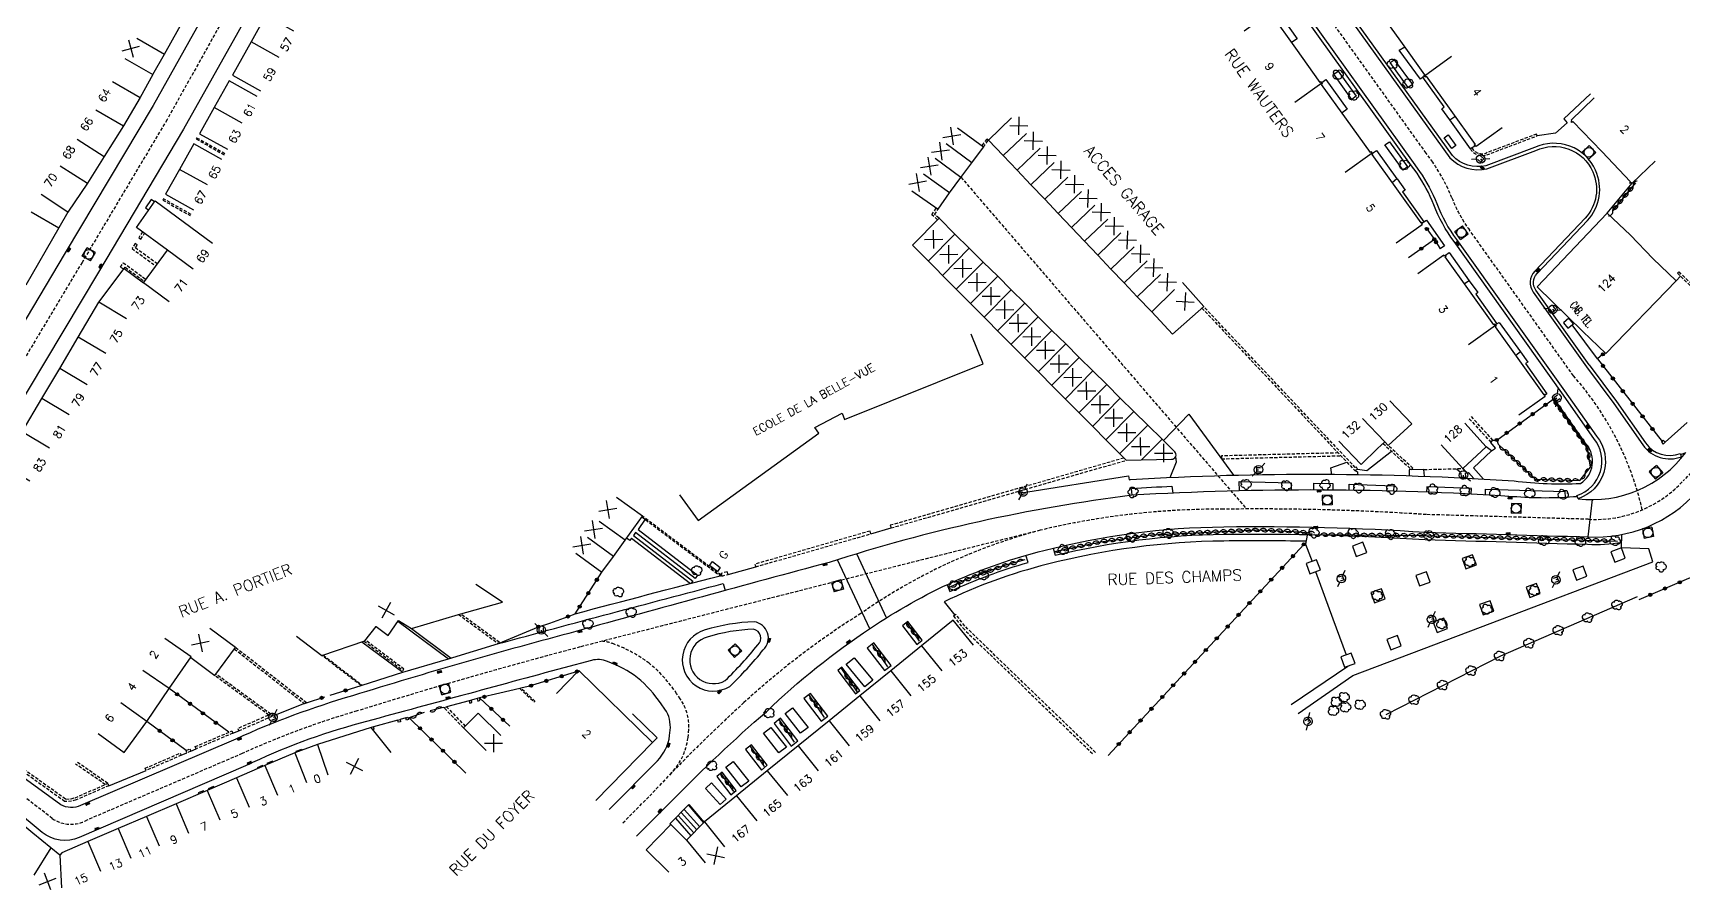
# Model space of a CAD drawing. Extents: x 154000 to 155000, y 119999 to 121001.
# Drawn here: x 154338.1 to 154595.8, y 120583.5 to 120717.2 of the extents above; entities that cross this region are included whole.
import ezdxf
from ezdxf.enums import TextEntityAlignment as Align

# ---------------------------------------------------------------- set-up
doc = ezdxf.new("R2010")
doc.units = 0
doc.header["$MEASUREMENT"] = 0
doc.linetypes.add('DASHED', pattern=[0.75, 0.5, -0.25])
doc.layers.get('0').update_dxf_attribs({"linetype": 'CONTINUOUS'})
for name, color, linetype in [('W0001', 6, 'DASHED'), ('W0008', 7, 'CONTINUOUS'), ('W0100', 7, 'CONTINUOUS'), ('W0112', 1, 'DASHED'), ('W0300', 7, 'CONTINUOUS'), ('W0302', 3, 'CONTINUOUS'), ('W0310', 3, 'CONTINUOUS'), ('W0322', 7, 'CONTINUOUS'), ('W0334', 7, 'CONTINUOUS'), ('W0400', 7, 'CONTINUOUS'), ('W0420', 7, 'CONTINUOUS'), ('W0471', 7, 'CONTINUOUS'), ('W0984', 7, 'CONTINUOUS'), ('W0989', 7, 'CONTINUOUS'), ('W0991', 7, 'CONTINUOUS'), ('W1102', 7, 'CONTINUOUS')]:
    doc.layers.add(name, color=color, linetype=linetype)
doc.styles.get("Standard").update_dxf_attribs({"font": 'romans.shx'})

# ---------------------------------------------------------------- blocks, each defined once
blk = doc.blocks.new('t322o')
at = {"color": 0, "linetype": 'Continuous'}
for radius in [0.25, 0.15]:
    blk.add_circle((0, 0), radius, dxfattribs=at)
blk = doc.blocks.new('t310o')
at = {"color": 0, "linetype": 'Continuous'}
for centre, start, end in [((-0.5, 0.38), 216.8699, 323.1304), ((0.5, -0.37), 36.8699, 143.1303)]:
    blk.add_arc(centre, 0.625, start, end, dxfattribs=at)
blk = doc.blocks.new('T300')
for p, q in [((-0.8, 0.51), (-0.86, 0.34)), ((-0.86, 0.34), (-0.86, 0.17)), ((-0.86, 0.17), (-0.74, 0.06)), ((-0.69, 0.63), (-0.8, 0.51)), ((-0.8, -0.06), (-0.74, 0.06)), ((-0.74, 0.06), (-0.69, 0.11)), ((-0.57, 0.69), (-0.69, 0.63)), ((-0.46, 0.69), (-0.57, 0.69)), ((-0.29, 0.63), (-0.46, 0.69)), ((-0.29, 0.63), (-0.17, 0.74)), ((-0.23, 0.57), (-0.29, 0.63)), ((-0.17, 0.74), (-0.06, 0.8)), ((-0.06, 0.8), (0.06, 0.8)), ((0.06, 0.8), (0.23, 0.74)), ((0.23, 0.74), (0.34, 0.63)), ((0.34, 0.63), (0.4, 0.51)), ((0.46, 0.46), (0.34, 0.46)), ((0.4, 0.51), (0.4, 0.46)), ((0.57, 0.4), (0.46, 0.46)), ((0.57, 0.4), (0.69, 0.29)), ((0.69, 0.29), (0.74, 0.17)), ((0.74, 0.06), (0.69, -0.17)), ((0.74, 0.17), (0.74, 0.06)), ((-0.8, -0.17), (-0.8, -0.06)), ((-0.8, -0.23), (-0.8, -0.17)), ((-0.74, -0.34), (-0.8, -0.23)), ((-0.69, -0.4), (-0.74, -0.34)), ((-0.51, -0.46), (-0.69, -0.4)), ((-0.4, -0.46), (-0.51, -0.46)), ((-0.4, -0.46), (-0.34, -0.46)), ((-0.34, -0.46), (-0.34, -0.4)), ((-0.34, -0.51), (-0.34, -0.46)), ((-0.29, -0.63), (-0.34, -0.51)), ((-0.17, -0.74), (-0.29, -0.63)), ((-0.06, -0.8), (-0.17, -0.74)), ((0.06, -0.8), (-0.06, -0.8)), ((0.17, -0.74), (0.06, -0.8)), ((0.23, -0.69), (0.17, -0.74)), ((0.29, -0.46), (0.23, -0.46)), ((0.29, -0.63), (0.23, -0.69)), ((0.46, -0.4), (0.29, -0.46)), ((0.34, -0.51), (0.29, -0.63)), ((0.34, -0.51), (0.34, -0.46)), ((0.57, -0.34), (0.46, -0.4)), ((0.63, -0.29), (0.57, -0.34)), ((0.69, -0.17), (0.63, -0.29))]:
    blk.add_line(p, q)
blk = doc.blocks.new('T420')
for p, q in [((0.75, 0.75), (-0.75, 0.75)), ((-0.75, 0.75), (-0.75, -0.75)), ((0.75, 0.75), (0.75, -0.75)), ((0.75, -0.75), (-0.75, -0.75))]:
    blk.add_line(p, q)
blk.add_ellipse((0, 0), major_axis=(-0.53, 0.53), ratio=1, start_param=3.926991, end_param=10.210176)
blk = doc.blocks.new('T400')
for p, q in [((-0.15, 0.3), (0.15, 0.3)), ((-0.15, -0.25), (-0.15, 0.3)), ((-0.15, 0.15), (0.15, 0.15)), ((-0.15, 0), (0.15, 0)), ((0.15, 0.3), (0.15, -0.25)), ((-0.15, -0.15), (0.15, -0.15)), ((-0.15, -0.25), (-0.15, -0.3)), ((-0.15, -0.3), (0.15, -0.3)), ((0.15, -0.3), (0.15, -0.25))]:
    blk.add_line(p, q)
blk = doc.blocks.new('T471')
for p, q in [((-0.333334, 0.333334), (-0.333334, -0.333334)), ((-0.333334, 0.333334), (0.333334, 0.333334)), ((-0.333334, 0), (0, 0)), ((0.500001, 0.500001), (1.000002, 1.000002)), ((-0.500001, -0.500001), (-1.000002, -1.000002)), ((-0.333334, -0.333334), (0.333334, -0.333334))]:
    blk.add_line(p, q)
blk.add_ellipse((0, 0), major_axis=(0.471405, 0.471405), ratio=1, start_param=5.4977871438, end_param=11.780972451)
blk = doc.blocks.new('t991o')
at = {"color": 0, "linetype": 'Continuous'}
for p, q in [((-1, 1), (1, -1)), ((-1, -1), (1, 1))]:
    blk.add_line(p, q, dxfattribs=at)

msp = doc.modelspace()

# ---------------------------------------------------------------- linework, layer by layer
at = {"layer": 'W0001'}
for points in [[(154455.91, 120859.33, 0.013572), (154443.17, 120846.72, 0.061944), (154431.57, 120831.13), (154419.77, 120810.97), (154409.88, 120793.82), (154396.17, 120769.9), (154383.69, 120747.71), (154371.95, 120726.77), (154359.05, 120703.71), (154345.78, 120681.44), (154334.81, 120663.11), (154324.69, 120646.21), (154319.7, 120637.93), (154311.95, 120625.3)], [(154430.23, 120593.95), (154434.59, 120598.34, -0.021075), (154449.16, 120612.73, -0.046344), (154467.4, 120626.63, -0.088592), (154495.42, 120639.63, -0.060159), (154524.05, 120642.92, -0.020014), (154555.72, 120642.08, -0.000626), (154581.06, 120641.34, 0.227227), (154596.02, 120647.53, -0.000301), (154657.42, 120712.29, -0.005886), (154668.59, 120724.06, -0.001405), (154698.52, 120755.84, -0.085105), (154710.91, 120765.34, 0.003961), (154738.96, 120781.47, 0.001192), (154762.56, 120795.05), (154782.76, 120806.68, 0.06725), (154787.92, 120810.35), (154793.47, 120816.02), (154812.05, 120835.44), (154821.95, 120845.85)], [(154578.71, 120663.72), (154562.48, 120686.47, -0.074275), (154559.72, 120691.53, 0.049327), (154556.73, 120697.07), (154555.7, 120698.48), (154537.1, 120724.42), (154512.07, 120759.33, -0.042192), (154508.02, 120765.03)], [(154589.45, 120642.83, 0.125224), (154578.71, 120663.72, 0.125224)], [(154495.42, 120639.63, 0.00187), (154423.57, 120621.42, 0.010395), (154388.73, 120611.43, 0.036021), (154370.8, 120604.79), (154346.53, 120594.39, -0.285579), (154341.14, 120594.66), (154308.05, 120620.01)], [(154437.62, 120601.53, 0.165536), (154440.42, 120607.27), (154440.51, 120608.12, 0.180029), (154439.21, 120613.33), (154438.62, 120614.18, 0.069619), (154434.34, 120618.89, 0.071473), (154428.89, 120621.85, 0.071323), (154427.03, 120622.31)]]:
    msp.add_lwpolyline(points, format="xyb", dxfattribs=at)
at = {"layer": 'W0001', "flags": 128}
msp.add_lwpolyline([(154483.04, 120694.72), (154527.65, 120642.95)], dxfattribs=at)
at = {"layer": 'W0008'}
for points in [[(154453.89, 120861.55, 0.032612), (154440.82, 120848.6, 0.049951), (154427.5, 120830.15), (154417.38, 120812.77), (154407.21, 120795.17), (154392.79, 120770.01), (154380.91, 120748.8), (154369.22, 120727.98), (154356.87, 120705.91), (154343.15, 120682.92), (154332.06, 120664.33, -0.011726), (154309.84, 120628.15)], [(154457.93, 120857.11, 0.013572), (154445.34, 120844.65, 0.06201), (154434.17, 120829.63), (154422.36, 120809.46), (154412.48, 120792.33), (154398.77, 120768.42), (154386.31, 120746.24), (154374.57, 120725.31), (154361.64, 120702.21), (154348.36, 120679.9), (154337.38, 120661.57), (154327.26, 120644.67), (154322.28, 120636.4), (154314.71, 120623.44)], [(154482.23, 120752.01), (154490.26, 120760.5, -0.1671), (154494.32, 120762.28, -0.070874), (154503.18, 120761.87, -0.151643), (154510.11, 120757.75), (154535.06, 120722.96), (154553.66, 120697.01), (154554.68, 120695.63, -0.048449), (154557.38, 120690.61, 0.073171), (154560.45, 120684.99), (154577.3, 120661.4), (154582.31, 120654.29, -0.529692), (154579.42, 120644.56), (154579.32, 120644.87, -0.041305), (154569.24, 120644.87, 0.031348), (154509.76, 120645.09, 0.046874), (154462.47, 120634.62, 0.001868), (154422.9, 120623.83, 0.010388), (154388.02, 120613.8, 0.03593), (154369.8, 120607.05), (154345.56, 120596.67, -0.222114), (154342.46, 120596.77), (154325.16, 120609.3)], [(154517.61, 120755.91), (154559.41, 120697.77, 0.262502), (154565.18, 120696.03), (154572.82, 120698.88, -0.422361), (154581.71, 120695.59, -0.301828), (154580.53, 120688.33), (154572.66, 120680.04, 0.373817), (154572.43, 120676.79), (154580.75, 120665.16), (154584.98, 120659.41), (154589.53, 120652.94, 0.344588), (154595.58, 120651.11), (154595.46, 120651.46), (154596.25, 120651.78)], [(154432.36, 120591.87), (154438.05, 120597.56, -0.021171), (154452.66, 120611.32, -0.046558), (154468.93, 120624.34, -0.088683), (154496, 120636.48, -0.060186), (154524.08, 120640.17, -0.02005), (154555.59, 120639.33, -0.000626), (154580.94, 120638.59, 0.226331), (154598.04, 120645.66, -0.00021), (154641.58, 120691.56), (154644.69, 120694.02, -0.101866), (154649.37, 120695.08), (154650.44, 120694.44), (154653.34, 120692.38), (154662.58, 120684.5)], [(154452.17, 120620.96, 0.632316), (154450.73, 120625.34, 0.066292), (154443.11, 120624.08, 1.155262), (154446.94, 120615.26, 0.031531), (154452.17, 120620.96, 0.031531)], [(154428.11, 120596.03), (154435.63, 120603.66, 0.164566), (154437.55, 120607.6), (154437.63, 120608.43, 0.180556), (154436.82, 120611.69), (154436.23, 120612.55, 0.068673), (154432.55, 120616.62, 0.071134), (154427.83, 120619.15, 0.166602), (154425.35, 120619.32), (154421.04, 120618.17, 0.000515), (154389.2, 120609.51, 0.047124), (154371.32, 120602.85), (154345.34, 120591.69, -0.276287), (154339.56, 120592.47), (154327.16, 120602.72)]]:
    msp.add_lwpolyline(points, format="xyb", dxfattribs=at)
at = {"layer": 'W0100'}
msp.add_line((154391.65, 120624.62), (154391.69, 120624.63), dxfattribs=at)
for points in [[(154352.48, 120713.23), (154356.82, 120710.73), (154358.66, 120713.93), (154361.89, 120719.68), (154365.02, 120725.27), (154368.21, 120730.95), (154371.44, 120736.71), (154367.08, 120739.16)], [(154555.59, 120710.56), (154555.43, 120710.45), (154555.33, 120710.6), (154555.48, 120710.71), (154551.72, 120715.94), (154547.86, 120721.37), (154547.7, 120721.26), (154547.59, 120721.41), (154547.75, 120721.52)], [(154378.86, 120717.52), (154374.49, 120719.96), (154372.19, 120715.83), (154369.26, 120710.66), (154373.63, 120708.22)], [(154539.27, 120709.37), (154539.42, 120709.48), (154539.32, 120709.63), (154539.16, 120709.52), (154535.33, 120714.86), (154531.54, 120720.16), (154531.69, 120720.27), (154531.59, 120720.42), (154531.43, 120720.31), (154531.34, 120720.43), (154527.27, 120717.52)], [(154350.55, 120709.68), (154354.87, 120707.15), (154352.27, 120702.72), (154349.22, 120697.95), (154346.61, 120693.82), (154343.57, 120689.25), (154339.4, 120692.02)], [(154373.12, 120707.32), (154368.75, 120709.75), (154366.42, 120705.58), (154364.12, 120701.52), (154368.48, 120699.08)], [(154547.12, 120698.41), (154547.28, 120698.52), (154547.17, 120698.67), (154547.01, 120698.56), (154543.26, 120703.8), (154539.37, 120709.22), (154539.53, 120709.33), (154539.43, 120709.48), (154539.27, 120709.37)], [(154555.58, 120710.63), (154555.42, 120710.52), (154555.53, 120710.37), (154555.69, 120710.49), (154559.53, 120705.12), (154563.33, 120699.82), (154563.17, 120699.71), (154563.28, 120699.56), (154563.44, 120699.67), (154563.52, 120699.55), (154567.59, 120702.46)], [(154591.46, 120697.25), (154587.86, 120693.78), (154587.76, 120693.89), (154587.62, 120693.76), (154587.49, 120693.89), (154587.63, 120694.02), (154583.11, 120698.72), (154578.58, 120703.41), (154578.44, 120703.28), (154578.32, 120703.41), (154578.46, 120703.54), (154578.35, 120703.65), (154581.95, 120707.12)], [(154490.92, 120703.97), (154487.33, 120700.49), (154489.66, 120698.09), (154491.81, 120695.82), (154493.98, 120693.55), (154496.13, 120691.29), (154498.25, 120689.07), (154500.3, 120686.9), (154502.36, 120684.73), (154504.4, 120682.58), (154506.47, 120680.4), (154508.51, 120678.26), (154510.58, 120676.07), (154512.83, 120673.71), (154516.1, 120670.25), (154520.96, 120674.54), (154517.65, 120678.29)], [(154475.36, 120692.59), (154479.46, 120689.72), (154481.27, 120692.31), (154483.01, 120694.68), (154484.73, 120696.95), (154486.54, 120699.43), (154482.51, 120702.38)], [(154367.6, 120697.51), (154363.23, 120699.94), (154361.01, 120695.95), (154358.84, 120692.09), (154363.2, 120689.65)], [(154547.12, 120698.41), (154547.28, 120698.52), (154547.38, 120698.37), (154547.23, 120698.26), (154551.07, 120692.89), (154554.87, 120687.59), (154555.02, 120687.71), (154555.13, 120687.56), (154554.97, 120687.44), (154555.06, 120687.32), (154551, 120684.41)], [(154337.62, 120647.27), (154333.32, 120649.84), (154336.41, 120655), (154339.48, 120660.18), (154342.3, 120664.89), (154345.19, 120669.76), (154348.42, 120675.2), (154352.38, 120680.5), (154355.38, 120678.25), (154359.13, 120683.36), (154354.26, 120686.9), (154357.18, 120691.04), (154366.14, 120684.45)], [(154337.85, 120689.32), (154342.17, 120686.81), (154336.98, 120677.88), (154332.66, 120680.39)], [(154566.37, 120671.53), (154566.53, 120671.65), (154566.42, 120671.8), (154566.26, 120671.68), (154562.47, 120676.98), (154558.67, 120682.28), (154558.83, 120682.4), (154558.73, 120682.55), (154558.57, 120682.43), (154558.48, 120682.56), (154554.41, 120679.65)], [(154439.07, 120645.18), (154442, 120641.13), (154460.86, 120654.79), (154460.23, 120655.65), (154464.47, 120657.91), (154464.86, 120656.94), (154486.5, 120665.58), (154484.64, 120670.23)], [(154566.37, 120671.53), (154566.53, 120671.64), (154566.64, 120671.49), (154566.48, 120671.38), (154570.27, 120666.08), (154574.06, 120660.78), (154574.22, 120660.89), (154574.33, 120660.74), (154574.17, 120660.63), (154574.26, 120660.51), (154570.19, 120657.6)], [(154542.06, 120653.53), (154545.52, 120649.91), (154548.12, 120652.41), (154549.24, 120653.44), (154549.78, 120652.85), (154553.47, 120656.22), (154550.01, 120659.83)], [(154558.02, 120652.96), (154561.4, 120649.27), (154565.09, 120652.66), (154561.72, 120656.34)], [(154422.92, 120636.05), (154426.94, 120633.08), (154428.77, 120635.55), (154430.61, 120638.06), (154433.3, 120641.83), (154429.23, 120644.74)], [(154379.27, 120623.12), (154383.24, 120620.08), (154389.94, 120622.38), (154391.69, 120624.63), (154393.61, 120623.21), (154395.19, 120625.57), (154397.25, 120624.3), (154404.56, 120626.5), (154411.45, 120628.41), (154407.27, 120631.15)], [(154362.75, 120619.75), (154366.5, 120616.97), (154369.74, 120621.33), (154365.73, 120624.31)], [(154485, 120621.72), (154481.85, 120625.6), (154476.9, 120621.58), (154472.09, 120617.68), (154467.24, 120613.79), (154462.44, 120609.89), (154457.62, 120605.99), (154452.79, 120602.11), (154448, 120598.18), (154442.99, 120594.11), (154440.2, 120591.27), (154437.73, 120593.69), (154433.87, 120589.75), (154437.44, 120586.25)], [(154348.31, 120607.93), (154352.34, 120604.97), (154355.9, 120609.81), (154359.41, 120614.92), (154362.84, 120619.89), (154358.73, 120622.73)], [(154419.9, 120614.16), (154423.39, 120617.74), (154434.88, 120606.52), (154426, 120597.44)], [(154411.21, 120607.59), (154407.67, 120611.11), (154405.35, 120608.79), (154408.9, 120605.26)], [(154394.05, 120604.94), (154390.94, 120608.86), (154382.55, 120606.18), (154379.02, 120604.92), (154374.34, 120602.91), (154369.9, 120601.01), (154365.31, 120599.03), (154360.46, 120596.95), (154355.84, 120594.95), (154351.44, 120593.08), (154346.67, 120591.04), (154342.63, 120589.31), (154342.32, 120588.93), (154338.07, 120592.38), (154335.87, 120594.22), (154332.66, 120590.39)]]:
    msp.add_lwpolyline(points, dxfattribs=at)
msp.add_lwpolyline([(154475.46, 120684.13), (154508.82, 120650.56), (154515.9, 120650.73, 0.724053), (154516.42, 120651.89), (154514.45, 120653.87), (154512.21, 120656.04), (154510.06, 120658.15), (154507.93, 120660.26), (154505.8, 120662.37), (154503.66, 120664.49), (154501.53, 120666.59), (154499.4, 120668.71), (154497.25, 120670.83), (154495.12, 120672.95), (154493.02, 120675.06), (154490.9, 120677.16), (154488.78, 120679.28), (154486.52, 120681.49), (154484.34, 120683.64), (154482.11, 120685.85), (154479.62, 120688.32), (154475.46, 120684.13)], format="xyb", dxfattribs=at)
for points in [[(154587.59, 120685.68), (154583.98, 120689.14), (154573.01, 120677.64), (154580.17, 120670.66), (154583.77, 120667.19), (154594.72, 120678.55), (154591.12, 120682.02)], [(154578.69, 120671.86), (154577.99, 120672.71), (154577.14, 120672.01), (154577.84, 120671.16)], [(154445, 120633.2), (154443.76, 120634.12), (154444.22, 120634.77), (154445.46, 120633.84)]]:
    msp.add_lwpolyline(points, close=True, dxfattribs=at)
at = {"layer": 'W0112'}
for points in [[(154368.08, 120698.37), (154363.71, 120700.85), (154363.62, 120700.69), (154367.99, 120698.21)], [(154486.54, 120699.43), (154487.33, 120700.49), (154487.06, 120700.68), (154486.28, 120699.63)], [(154362.8, 120688.93), (154358.5, 120691.35), (154358.38, 120691.16), (154362.68, 120688.74)], [(154479.38, 120688.09), (154478.48, 120688.87), (154479.19, 120689.91)], [(154479.62, 120688.32), (154478.92, 120688.93), (154479.46, 120689.72)], [(154355.22, 120686.2), (154354.63, 120685.25), (154354.98, 120685.04), (154355.54, 120685.97)], [(154357.54, 120681.19), (154354.12, 120683.7), (154354.42, 120684.18), (154354.08, 120684.39), (154353.59, 120683.6), (154357.3, 120680.87)], [(154352.29, 120680.38), (154351.78, 120680.69), (154352.22, 120681.38), (154355.76, 120678.78)], [(154352.38, 120680.5), (154352.51, 120680.67), (154355.53, 120678.46)], [(154598.8, 120676.49), (154595.16, 120679.97), (154594.93, 120679.73), (154598.57, 120676.25)], [(154520.68, 120674.3), (154544.55, 120648.94), (154544.99, 120649.16), (154544.83, 120649.5), (154544.63, 120649.4), (154520.95, 120674.55)], [(154562.42, 120657.04), (154565.8, 120653.35), (154566.13, 120653.68), (154562.75, 120657.37)], [(154541.96, 120651.7), (154523.72, 120651.23), (154523.73, 120650.78), (154542.37, 120651.26)], [(154548.96, 120653.18), (154553.38, 120649.09), (154553.6, 120649.32), (154549.78, 120652.85)], [(154508.49, 120650.89), (154472, 120640.4), (154472.12, 120639.99), (154508.79, 120650.53), (154508.82, 120650.56)], [(154555.34, 120649.11), (154561.4, 120649.27)], [(154433.21, 120641.71), (154445.49, 120632.49), (154445.58, 120632.61), (154433.3, 120641.83)], [(154404.57, 120626.5), (154410.8, 120621.94), (154410.96, 120622.14), (154404.88, 120626.59)], [(154504.07, 120604.95), (154487.9, 120620.54), (154483.66, 120624.67), (154482.24, 120626.5), (154481.89, 120626.23), (154483.33, 120624.38), (154487.59, 120620.22), (154503.76, 120604.63)], [(154369.57, 120621.1), (154380.5, 120612.58), (154380.83, 120612.69), (154369.74, 120621.33)], [(154389.81, 120622.34), (154395.91, 120617.75), (154396.06, 120617.95), (154390.02, 120622.49)], [(154383.44, 120620.15), (154389.55, 120615.45), (154389.35, 120615.39), (154383.24, 120620.08)], [(154374.96, 120610.79), (154366.5, 120616.96)], [(154375.26, 120610.93), (154366.67, 120617.2)], [(154416.53, 120612.93), (154414.33, 120614.98), (154414.15, 120614.93), (154416.42, 120612.82)], [(154405.35, 120608.79), (154402.25, 120611.99), (154402.68, 120612.1), (154405.62, 120609.06)], [(154391.19, 120608.55), (154391.39, 120608.59), (154391.31, 120608.94), (154390.94, 120608.86)], [(154349.41, 120599.95), (154344.78, 120603.15)], [(154349.8, 120600.12), (154345.01, 120603.45)]]:
    msp.add_lwpolyline(points, dxfattribs=at)
msp.add_lwpolyline([(154572.93, 120701.45), (154565.05, 120698.5, -0.358561), (154562.86, 120699.28), (154562.6, 120699.13, 0.358819), (154565.16, 120698.22), (154573.03, 120701.17)], format="xyb", close=True, dxfattribs=at)
for points in [[(154592.72, 120653.67), (154592.43, 120653.38), (154592.73, 120653.07), (154593.02, 120653.37)], [(154468.84, 120639.5), (154450.87, 120634.33), (154450.99, 120633.92), (154468.96, 120639.08)], [(154446.55, 120633.16), (154445.57, 120632.88), (154445.68, 120632.47), (154446.67, 120632.75)], [(154406.68, 120612.73), (154406.59, 120613.11), (154406.23, 120613.02), (154406.33, 120612.64)], [(154407.87, 120613.47), (154407.47, 120613.35), (154407.57, 120612.97), (154407.97, 120613.09)], [(154370.27, 120608.35), (154375.67, 120610.69), (154375.52, 120611.04), (154370.12, 120608.7)], [(154396.78, 120610.11), (154396.44, 120610.01), (154396.34, 120610.35), (154396.68, 120610.45)], [(154363.46, 120605.87), (154369.19, 120608.32), (154369.34, 120607.97), (154363.61, 120605.52)], [(154395.08, 120610.02), (154395.45, 120610.1), (154395.53, 120609.75), (154395.16, 120609.67)], [(154329.34, 120607.61), (154343.25, 120597.69), (154344.09, 120597.71), (154344.71, 120597.89), (154349.8, 120600.12), (154349.95, 120599.77), (154344.84, 120597.54), (154344.15, 120597.33), (154343.06, 120597.3), (154329.12, 120607.3)], [(154362.03, 120605.28), (154362.63, 120605.51), (154362.77, 120605.16), (154362.17, 120604.92)], [(154355.65, 120602.49), (154361.13, 120604.86), (154361.28, 120604.51), (154355.8, 120602.14)]]:
    msp.add_lwpolyline(points, close=True, dxfattribs=at)
at = {"layer": 'W0302'}
msp.add_lwpolyline([(154549.44, 120610.9), (154567.37, 120620.06), (154588.68, 120629.3)], dxfattribs=at)
at = {"layer": 'W0310'}
for points in [[(154584.83, 120689.48), (154588.46, 120693.84)], [(154566.95, 120653.04), (154572.72, 120647.6), (154579.68, 120647.37), (154581.38, 120649.48), (154580.88, 120652.46), (154575.54, 120660.09)], [(154497.6, 120636.3), (154504.87, 120637.84), (154512.82, 120638.93), (154529.41, 120639.69), (154535.04, 120639.45), (154537.9, 120639.19)], [(154539.24, 120638.95), (154555.16, 120638.83), (154585.6, 120637.95)], [(154493, 120635.02), (154489.86, 120634.11), (154486.68, 120632.97), (154483.38, 120631.74), (154481.1, 120630.66)], [(154476.56, 120622.32), (154474.57, 120625.23)], [(154471.64, 120618.33), (154469.2, 120621.89)], [(154466.89, 120614.38), (154464.31, 120618.16)], [(154461.75, 120610.43), (154459.31, 120613.99)], [(154399.21, 120611.18), (154396.72, 120610.31)], [(154402.25, 120611.99), (154400.15, 120611.43)], [(154457.07, 120606.55), (154454.63, 120610.11)], [(154452.35, 120602.77), (154450.13, 120606.01)], [(154447.55, 120598.84), (154445.56, 120601.74)]]:
    msp.add_lwpolyline(points, dxfattribs=at)
at = {"layer": 'W0322'}
for p, q in [((154368.69, 120608.11), (154359.41, 120614.92)), ((154362.03, 120605.28), (154355.9, 120609.81))]:
    msp.add_line(p, q, dxfattribs=at)
for points in [[(154555.81, 120686.65), (154556.98, 120685.03), (154557.86, 120683.57)], [(154556.98, 120685.03), (154552.93, 120682.13)], [(154583.31, 120667.09), (154582.46, 120666.37), (154592.55, 120653.49)], [(154566.13, 120653.68), (154566.71, 120653.71), (154575.54, 120660.09)], [(154566.71, 120653.71), (154566.95, 120653.04)], [(154605.11, 120644.81), (154607.95, 120642.13), (154607.5, 120635.54), (154596.69, 120632.1), (154588.9, 120628.79)], [(154536.6, 120637.43), (154506.03, 120604.49)], [(154421.68, 120626.17), (154422.78, 120626.6), (154426.94, 120633.08)], [(154417.05, 120624.58), (154418.82, 120625.13)], [(154423.32, 120617.66), (154415.46, 120615.25)], [(154380.83, 120612.69), (154383.71, 120613.65)], [(154384.54, 120613.89), (154389.35, 120615.39)], [(154411.04, 120614.2), (154407.87, 120613.47)], [(154407.87, 120613.47), (154412.58, 120609.06)], [(154396.88, 120610.36), (154405.73, 120601.74)]]:
    msp.add_lwpolyline(points, dxfattribs=at)
at = {"layer": 'W0334'}
for p, q in [((154594.72, 120678.55), (154595.41, 120679.27)), ((154593.02, 120653.37), (154596.46, 120656.45)), ((154414.15, 120614.93), (154411.04, 120614.2)), ((154415.46, 120615.25), (154414.33, 120614.98)), ((154380.5, 120612.58), (154375.67, 120610.69))]:
    msp.add_line(p, q, dxfattribs=at)
for points in [[(154581.17, 120665.47), (154572.84, 120677.08, -0.375558), (154573.02, 120679.69), (154580.89, 120687.99, 0.301867), (154582.16, 120695.8, 0.42135), (154572.63, 120699.34), (154565.04, 120696.51, -0.25928), (154559.8, 120698.09), (154518.02, 120756.2, -0.175665), (154514.64, 120768.71, -0.077288), (154517.21, 120779.9, -0.043397), (154520.34, 120785.79), (154527.73, 120794.2, -0.295221), (154541.99, 120798.25, -0.295221)], [(154492.12, 120645.74), (154492.2, 120645.43), (154509.19, 120648.15), (154509.33, 120647.52, -0.000203), (154509.54, 120647.55, -0.031402), (154569.43, 120647.34, 0.043726), (154579.79, 120646.93, 0.001079), (154579.79, 120646.93, 0.453388), (154580.71, 120653.07), (154575.66, 120660.25)], [(154509.76, 120645.09), (154509.66, 120646.17, -0.003318), (154515.97, 120646.5, 0.044349)], [(154497.46, 120636.84), (154497.75, 120635.72, -0.056943), (154524.1, 120639.01, -0.020066), (154555.54, 120638.17, -0.000627), (154580.89, 120637.44, 0.059331), (154586.23, 120637.79, -0.00021)], [(154536.94, 120637.91, 0.008203), (154524.11, 120637.95, 0.060209), (154496.54, 120634.32, 0.052472), (154480.4, 120628.45), (154482.11, 120626.4)], [(154480.87, 120631.13), (154481.29, 120630.05, -0.03932), (154493.52, 120634.61), (154493.19, 120635.72)], [(154410.8, 120621.94, -0.00243), (154445.89, 120631.3), (154446.22, 120630.23)], [(154422.78, 120626.6, -0.001094), (154445.42, 120632.54, -0.046893)]]:
    msp.add_lwpolyline(points, format="xyb", dxfattribs=at)
at = {"layer": 'W0334', "flags": 128}
for points in [[(154579.32, 120644.87), (154579.25, 120645.07, 0.530788), (154581.88, 120653.96), (154576.86, 120661.09), (154560.05, 120684.69, -0.072971), (154556.92, 120690.42, 0.048265), (154554.27, 120695.34), (154553.26, 120696.71), (154534.65, 120722.66), (154509.72, 120757.44, 0.150869), (154503.07, 120761.38, 0.070804), (154494.36, 120761.78, 0.166547), (154490.61, 120760.14), (154482.61, 120751.67)], [(154581.17, 120665.47), (154585.41, 120659.71), (154589.96, 120653.25, 0.345099), (154595.4, 120651.6), (154595.46, 120651.46)], [(154579.42, 120644.56, 0.271165), (154596.25, 120651.78, 0.271165)]]:
    msp.add_lwpolyline(points, format="xyb", dxfattribs=at)
at = {"layer": 'W0334'}
for points in [[(154531.67, 120720.3), (154532.35, 120720.77), (154535.56, 120716.34), (154534.69, 120715.76)], [(154555.17, 120710.34), (154554.79, 120710.05), (154551.5, 120714.56), (154552.34, 120715.08)], [(154356.82, 120710.73), (154354.87, 120707.15)], [(154539.41, 120709.5), (154540.05, 120709.96), (154543.37, 120705.32), (154542.58, 120704.76)], [(154559.38, 120703.68), (154558.12, 120705.42), (154558.5, 120705.71), (154555.17, 120710.34), (154555.41, 120710.49)], [(154581.35, 120707.75), (154577.2, 120703.83), (154577.73, 120703.2), (154575.87, 120701.6), (154573.03, 120701.17)], [(154563.28, 120699.56), (154562.6, 120699.13), (154559.38, 120703.68), (154560.18, 120704.22)], [(154547.3, 120698.48), (154547.92, 120698.92), (154551.14, 120694.46), (154550.37, 120693.87)], [(154551.16, 120694.47), (154552.43, 120692.72), (154552.02, 120692.42), (154555.35, 120687.76), (154555.13, 120687.56)], [(154583.98, 120689.14), (154587.86, 120693.78)], [(154357.08, 120690.9), (154356.6, 120691.23), (154355.7, 120689.95), (154356.17, 120689.61)], [(154343.57, 120689.25), (154342.17, 120686.81)], [(154555.35, 120687.76), (154555.74, 120688.03), (154558.54, 120684.04), (154557.86, 120683.57)], [(154558.73, 120682.55), (154559.27, 120682.98), (154562.41, 120678.58), (154561.69, 120678.07)], [(154562.41, 120678.58), (154563.78, 120676.75), (154563.43, 120676.48), (154566.73, 120671.84), (154566.53, 120671.68)], [(154566.73, 120671.84), (154567.08, 120672.04), (154570.41, 120667.45), (154569.68, 120666.91)], [(154582.45, 120666.38), (154578.51, 120671.71)], [(154570.41, 120667.45), (154571.56, 120665.86), (154571.21, 120665.64), (154574.55, 120660.94), (154574.33, 120660.74)], [(154514.67, 120653.66), (154518.64, 120657.76), (154525.6, 120648.23)], [(154544.99, 120649.16), (154546.43, 120648.96), (154550.28, 120651.96)], [(154564.63, 120647.63), (154563.11, 120649.39), (154565.88, 120652.01), (154566.53, 120652.44), (154565.8, 120653.35)], [(154565.88, 120652.01), (154565.09, 120652.66)], [(154515.74, 120647.88), (154516.73, 120650.3), (154516.58, 120651.11)], [(154540.89, 120648.38), (154540.91, 120648.64), (154540.81, 120649.36), (154543.31, 120650.25)], [(154555.42, 120648.06), (154555.34, 120649.11), (154553.03, 120649.08), (154553.05, 120648.14)], [(154561.4, 120649.27), (154562.08, 120648.49), (154562.32, 120648.67), (154563.16, 120647.71)], [(154526.56, 120645.79), (154526.49, 120647.25), (154534.6, 120647.05), (154534.61, 120645.91)], [(154538.15, 120645.92), (154538.15, 120646.99), (154541.1, 120646.92), (154541.14, 120645.91)], [(154543.65, 120645.88), (154543.65, 120646.82), (154550.65, 120646.54), (154550.62, 120645.74)], [(154544.55, 120648.94), (154544.95, 120648.76), (154544.95, 120648.33)], [(154515.97, 120646.5), (154516.11, 120645.42)], [(154562.73, 120645.26), (154562.78, 120646.15), (154555.78, 120646.39), (154555.75, 120645.58)], [(154564.94, 120645.14), (154564.98, 120646.04), (154577.34, 120645.7), (154577.38, 120644.73)], [(154581.62, 120644.42), (154580.94, 120638.59)], [(154433.71, 120641.34), (154432.61, 120639.76), (154441.92, 120632.61), (154441.52, 120632.11), (154432.21, 120639.26), (154431.91, 120638.8), (154441.15, 120631.71), (154440.91, 120631.37)], [(154468.96, 120639.08), (154472.12, 120639.99)], [(154535.73, 120611.05), (154544.25, 120616.96), (154564.2, 120624.53), (154591.12, 120634.71), (154590.45, 120636.72), (154586.2, 120636.87), (154586.28, 120638.98)], [(154537.12, 120638.89), (154536.85, 120637.45), (154537.87, 120634.78)], [(154431.59, 120638.39), (154431.32, 120638.03), (154430.83, 120638.38)], [(154431.59, 120638.39), (154440.79, 120631.33)], [(154446.67, 120632.75), (154450.99, 120633.92)], [(154468.8, 120624.26), (154463.77, 120635.03)], [(154471.42, 120625.98), (154466.76, 120635.96)], [(154538.43, 120633.17), (154541.13, 120625.83), (154543.22, 120620.17)], [(154418.82, 120625.13), (154421.68, 120626.17)], [(154395.12, 120625.45), (154403.03, 120619.57)], [(154397.25, 120624.3), (154403.44, 120619.69)], [(154389.47, 120622.22), (154395.86, 120617.49)], [(154543.36, 120618.41), (154543.44, 120618.36), (154534.61, 120612.41)], [(154406.23, 120613.02), (154402.68, 120612.1)], [(154407.47, 120613.35), (154406.59, 120613.11)], [(154434.88, 120606.52), (154435.62, 120607.25), (154431.76, 120610.97)], [(154369.34, 120607.97), (154370.27, 120608.35)], [(154395.08, 120610.02), (154391.31, 120608.94)], [(154396.34, 120610.35), (154395.45, 120610.1)], [(154362.77, 120605.16), (154363.61, 120605.52)], [(154379.27, 120605.01), (154379.22, 120605.14), (154380.13, 120605.45), (154380.17, 120605.33)], [(154361.28, 120604.51), (154362.17, 120604.92)], [(154374.02, 120602.78), (154373.96, 120602.93), (154373.11, 120602.57), (154373.17, 120602.41)], [(154375.57, 120603.44), (154375.5, 120603.6), (154374.65, 120603.23), (154374.72, 120603.07)], [(154349.95, 120599.77), (154355.8, 120602.14)], [(154364.82, 120598.82), (154364.76, 120598.97), (154363.93, 120598.66), (154364.01, 120598.47)], [(154366.39, 120599.5), (154366.33, 120599.65), (154365.47, 120599.27), (154365.53, 120599.13)], [(154440.55, 120596.81), (154437.6, 120593.84), (154437.69, 120593.65)], [(154438.88, 120595.13), (154441.32, 120592.41)], [(154439.35, 120595.6), (154441.79, 120592.88)], [(154439.8, 120596.06), (154442.24, 120593.34)], [(154442.88, 120593.99), (154440.5, 120596.76)], [(154440.55, 120596.81), (154442.92, 120594.03)], [(154438.44, 120594.68), (154440.88, 120591.96)]]:
    msp.add_lwpolyline(points, dxfattribs=at)
for points in [[(154544.79, 120707.37), (154544.11, 120706.87), (154541.3, 120710.82), (154541.98, 120711.27)], [(154550.09, 120712.62), (154550.72, 120713.06), (154553.54, 120709.18), (154552.89, 120708.7)], [(154558.53, 120700.86), (154559.15, 120701.32), (154560.35, 120699.69), (154559.71, 120699.23)], [(154552.76, 120696.32), (154552.08, 120695.81), (154549.25, 120699.77), (154549.96, 120700.25)], [(154546.41, 120636.15), (154545.81, 120637.75), (154544.17, 120637.15), (154544.77, 120635.55)], [(154586.79, 120635.28), (154586.2, 120636.87), (154584.56, 120636.27), (154585.15, 120634.67)], [(154539.18, 120633.44), (154538.58, 120635.04), (154536.94, 120634.44), (154537.54, 120632.84)], [(154563.54, 120634.22), (154562.94, 120635.81), (154561.31, 120635.21), (154561.9, 120633.62)], [(154580.81, 120632.45), (154580.22, 120634.05), (154578.58, 120633.45), (154579.18, 120631.85)], [(154556.32, 120631.55), (154555.73, 120633.15), (154554.09, 120632.55), (154554.68, 120630.95)], [(154573.52, 120629.75), (154572.93, 120631.34), (154571.29, 120630.74), (154571.88, 120629.14)], [(154549.29, 120628.92), (154548.7, 120630.51), (154547.06, 120629.91), (154547.65, 120628.31)], [(154566.26, 120627.03), (154565.67, 120628.62), (154564.03, 120628.02), (154564.62, 120626.42)], [(154473.93, 120624.71), (154476.14, 120621.82), (154476.96, 120622.49), (154474.75, 120625.38)], [(154559.04, 120624.3), (154558.44, 120625.9), (154556.81, 120625.29), (154557.4, 120623.7)], [(154468.42, 120621.25), (154471.12, 120617.72), (154472.12, 120618.53), (154469.42, 120622.07)], [(154551.79, 120621.59), (154551.2, 120623.19), (154549.56, 120622.58), (154550.16, 120620.99)], [(154463.79, 120617.73), (154466.55, 120614.12), (154467.23, 120614.63), (154464.45, 120618.27)], [(154466.39, 120619.74), (154469.26, 120616.22), (154468.01, 120615.22), (154465.14, 120618.74)], [(154544.59, 120618.86), (154544, 120620.46), (154542.36, 120619.86), (154542.95, 120618.26)], [(154458.53, 120613.35), (154461.23, 120609.82), (154462.23, 120610.64), (154459.53, 120614.17)], [(154456.76, 120611.91), (154459.19, 120608.85), (154458.01, 120607.96), (154455.58, 120611.02)], [(154453.35, 120608.84), (154455.78, 120605.78), (154454.61, 120604.88), (154452.18, 120607.95)], [(154453.85, 120609.47), (154456.55, 120605.93), (154457.55, 120606.75), (154454.85, 120610.29)], [(154449.41, 120605.43), (154451.88, 120602.21), (154452.79, 120602.95), (154450.33, 120606.17)], [(154447.47, 120603.54), (154449.91, 120600.47), (154448.73, 120599.58), (154446.3, 120602.64)], [(154444.1, 120600.19), (154446.38, 120597.69), (154445.42, 120596.84), (154443.14, 120599.35)], [(154444.92, 120601.22), (154447.12, 120598.34), (154447.94, 120599.01), (154445.74, 120601.89)]]:
    msp.add_lwpolyline(points, close=True, dxfattribs=at)
at = {"layer": 'W0334', "flags": 128}
msp.add_lwpolyline([(154389.55, 120615.45), (154395.86, 120617.49), (154403.03, 120619.57), (154410.8, 120621.94), (154417.05, 120624.58)], dxfattribs=at)
msp.add_lwpolyline([(154451.32, 120621.75, 0.628993), (154450.66, 120624.17, 0.065538), (154443.43, 120622.97, 1.139703), (154446.23, 120616.18, 0.031343)], format="xyb", close=True, dxfattribs=at)
at = {"layer": 'W1102'}
for p, q in [((154354.33, 120716.43), (154358.66, 120713.93)), ((154376.56, 120713.4), (154372.19, 120715.83)), ((154559.65, 120713.55), (154555.42, 120710.52)), ((154535.2, 120706.46), (154539.42, 120709.48)), ((154347.95, 120705.26), (154352.27, 120702.72)), ((154370.79, 120703.15), (154366.42, 120705.58)), ((154345.01, 120700.64), (154349.22, 120697.95)), ((154489.66, 120698.09), (154493.26, 120701.55)), ((154484.73, 120696.95), (154480.72, 120699.93)), ((154491.81, 120695.82), (154495.43, 120699.27)), ((154543.05, 120695.49), (154547.28, 120698.52)), ((154342.38, 120696.49), (154346.61, 120693.82)), ((154365.37, 120693.52), (154361.01, 120695.95)), ((154483.01, 120694.68), (154479, 120697.67)), ((154497.6, 120697), (154493.98, 120693.55)), ((154481.27, 120692.31), (154477.2, 120695.22)), ((154496.13, 120691.29), (154499.75, 120694.74)), ((154501.88, 120692.51), (154498.25, 120689.07)), ((154500.3, 120686.9), (154503.93, 120690.34)), ((154505.98, 120688.18), (154502.36, 120684.73)), ((154482.11, 120685.85), (154477.94, 120681.63)), ((154504.4, 120682.58), (154508.03, 120686.02)), ((154363.16, 120680.4), (154359.13, 120683.36)), ((154484.34, 120683.64), (154480.15, 120679.41)), ((154510.09, 120683.84), (154506.47, 120680.4)), ((154486.52, 120681.49), (154482.31, 120677.24)), ((154512.13, 120681.7), (154508.51, 120678.26)), ((154359.41, 120675.29), (154355.38, 120678.25)), ((154488.78, 120679.28), (154484.53, 120675)), ((154510.58, 120676.07), (154514.21, 120679.52)), ((154352.74, 120672.63), (154348.42, 120675.2)), ((154490.9, 120677.16), (154486.65, 120672.87)), ((154493.02, 120675.06), (154488.76, 120670.75)), ((154516.41, 120677.2), (154512.83, 120673.71)), ((154495.12, 120672.95), (154490.85, 120668.64)), ((154349.49, 120667.21), (154345.19, 120669.76)), ((154497.25, 120670.83), (154492.97, 120666.5)), ((154562.3, 120668.63), (154566.53, 120671.64)), ((154499.4, 120668.71), (154495.1, 120664.36)), ((154346.59, 120662.32), (154342.3, 120664.89)), ((154501.53, 120666.59), (154497.21, 120662.24)), ((154503.66, 120664.49), (154499.32, 120660.11)), ((154505.8, 120662.37), (154501.45, 120657.97)), ((154343.78, 120657.63), (154339.48, 120660.18)), ((154507.93, 120660.26), (154503.57, 120655.84)), ((154510.06, 120658.15), (154505.68, 120653.72)), ((154549.24, 120653.44), (154545.78, 120657.05)), ((154340.7, 120652.43), (154336.41, 120655)), ((154512.21, 120656.04), (154507.8, 120651.58)), ((154514.45, 120653.87), (154511.23, 120650.62)), ((154430.61, 120638.06), (154426.56, 120640.99)), ((154428.77, 120635.55), (154424.74, 120638.51)), ((154476.9, 120621.58), (154480.05, 120617.7)), ((154359.41, 120614.92), (154355.29, 120617.76)), ((154472.09, 120617.68), (154475.23, 120613.79)), ((154467.24, 120613.79), (154470.38, 120609.9)), ((154355.9, 120609.81), (154351.83, 120612.71)), ((154462.44, 120609.89), (154465.59, 120606)), ((154382.55, 120606.18), (154384.16, 120601.44)), ((154457.62, 120605.99), (154460.76, 120602.1)), ((154374.34, 120602.91), (154376.3, 120598.31)), ((154379.02, 120604.92), (154380.84, 120600.26)), ((154369.9, 120601.01), (154371.88, 120596.42)), ((154452.79, 120602.11), (154455.94, 120598.23)), ((154365.31, 120599.03), (154367.29, 120594.44)), ((154448, 120598.18), (154451.16, 120594.31)), ((154360.46, 120596.95), (154362.43, 120592.36)), ((154351.44, 120593.08), (154353.41, 120588.48)), ((154355.84, 120594.95), (154357.81, 120590.36)), ((154442.99, 120594.11), (154446.14, 120590.23)), ((154340.91, 120590.08), (154338.26, 120585.78)), ((154346.67, 120591.04), (154348.64, 120586.44)), ((154440.2, 120591.27), (154443.08, 120587.73)), ((154342.32, 120588.93), (154342.58, 120583.85))]:
    msp.add_line(p, q, dxfattribs=at)

# ---------------------------------------------------------------- block references
at = {"layer": 'W0300'}
for p, rotation in [((154541.84, 120710.74), 215.69239007165), ((154550.52, 120712.43), 35.09018604483419), ((154544.26, 120707.48), 215.69239007165), ((154552.96, 120709.34), 35.09018604483419), ((154552.23, 120696.64), 216.550240503408), ((154509.93, 120645.64), 101.556935942114), ((154527.63, 120646.77), 358.634660338402), ((154533.94, 120646.57), 358.634660338402), ((154539.9, 120646.64), 272.163249708059), ((154545.22, 120646.2), 357.698557729055), ((154550.37, 120646.02), 357.698557729055), ((154556.76, 120645.91), 311.11392274837), ((154561.74, 120645.67), 311.11392274837), ((154566.34, 120645.54), 199.810838675515), ((154571.78, 120645.46), 199.810838675515), ((154577.02, 120645.25), 199.810838675515), ((154509.75, 120638.53), 11.1881069510664), ((154515.47, 120639.12), 11.1881069510664), ((154538.22, 120639.19), 357.574971810032), ((154544.34, 120639.12), 357.433870010088), ((154550.17, 120638.96), 357.433870010088), ((154556.2, 120638.77), 357.433870010088), ((154573.97, 120638.04), 199.810838675515), ((154579.7, 120637.89), 199.810838675515), ((154585.11, 120638.01), 199.810838675515), ((154498.93, 120636.64), 191.097649652343), ((154441.88, 120633.32), 21.4285280877284), ((154486.44, 120632.66), 205.259275027119), ((154562.44, 120634.76), 199.810838675515), ((154592.44, 120633.9), 358.341598132707), ((154481.92, 120630.99), 205.259275027119), ((154572.49, 120630.24), 199.810838675515), ((154429.63, 120629.99), 21.4285280877284), ((154547.97, 120629.46), 199.810838675515), ((154585.59, 120627.96), 23.442836612212), ((154424.88, 120624.96), 21.4285280877284), ((154431.63, 120626.78), 21.4285280877284), ((154558.05, 120625.03), 199.810838675515), ((154565.08, 120627.33), 199.810838675515), ((154581, 120625.98), 23.442836612212), ((154576.41, 120623.99), 23.442836612212), ((154567.24, 120620), 27.079365332131), ((154571.83, 120622), 23.442836612212), ((154562.79, 120617.72), 27.079365332131), ((154558.34, 120615.45), 27.079365332131), ((154541.56, 120612.88), 213.9801993374541), ((154542.79, 120613.59), 213.9801993374541), ((154543.01, 120612.01), 213.9801993374541), ((154545.29, 120612.42), 213.9801993374541), ((154553.89, 120613.17), 27.079365332131), ((154453.16, 120611.12), 44.73375110060031), ((154541.13, 120611.47), 213.9801993374541), ((154549.44, 120610.9), 27.079365332131), ((154444.22, 120602.89), 44.73375110060031)]:
    msp.add_blockref('T300', p, dxfattribs=dict(at, rotation=rotation))
at = {"layer": 'W0310'}
for p, rotation in [((154587.23, 120692.36), 50.26320930548252), ((154588.03, 120693.33), 50.26320930548252), ((154584.83, 120689.48), 50.26320930548252), ((154585.63, 120690.44), 50.26320930548252), ((154586.43, 120691.4), 50.26320930548252), ((154576.22, 120659.11), 124.992978839152), ((154576.94, 120658.09), 124.992978839152), ((154577.66, 120657.06), 124.992978839152), ((154578.37, 120656.04), 124.992978839152), ((154579.09, 120655.02), 124.992978839152), ((154579.81, 120653.99), 124.992978839152), ((154567.86, 120652.18), 316.701435523268), ((154568.77, 120651.32), 316.701435523268), ((154580.53, 120652.97), 124.992978839152), ((154580.98, 120651.84), 99.61521085935429), ((154569.68, 120650.47), 316.701435523268), ((154570.59, 120649.61), 316.701435523268), ((154571.5, 120648.75), 316.701435523268), ((154580.53, 120648.42), 51.11815973433551), ((154581.19, 120650.6), 99.61521085935429), ((154572.41, 120647.89), 316.701435523268), ((154573.54, 120647.57), 358.085808186958), ((154574.79, 120647.53), 358.085808186958), ((154576.04, 120647.49), 358.085808186958), ((154577.29, 120647.45), 358.085808186958), ((154578.54, 120647.41), 358.085808186958), ((154509.8, 120638.51), 7.79205573365198), ((154511.03, 120638.68), 7.79205573365198), ((154512.27, 120638.85), 7.79205573365198), ((154513.52, 120638.96), 2.63664276568804), ((154514.77, 120639.02), 2.63664276568804), ((154516.01, 120639.07), 2.63664276568804), ((154517.26, 120639.13), 2.63664276568804), ((154518.51, 120639.19), 2.63664276568804), ((154519.76, 120639.25), 2.63664276568804), ((154521.01, 120639.3), 2.63664276568804), ((154522.26, 120639.36), 2.63664276568804), ((154523.51, 120639.42), 2.63664276568804), ((154524.76, 120639.48), 2.63664276568804), ((154526, 120639.53), 2.63664276568804), ((154527.25, 120639.59), 2.63664276568804), ((154528.5, 120639.65), 2.63664276568804), ((154529.75, 120639.68), 357.574971810032), ((154531, 120639.62), 357.574971810032), ((154532.25, 120639.57), 357.574971810032), ((154533.5, 120639.52), 357.574971810032), ((154534.75, 120639.47), 357.574971810032), ((154535.99, 120639.36), 354.69673668555), ((154537.24, 120639.25), 354.69673668555), ((154539.24, 120638.95), 359.585201057193), ((154540.49, 120638.94), 359.585201057193), ((154541.74, 120638.93), 359.585201057193), ((154542.99, 120638.92), 359.585201057193), ((154544.24, 120638.91), 359.585201057193), ((154545.49, 120638.9), 359.585201057193), ((154546.74, 120638.89), 359.585201057193), ((154547.99, 120638.88), 359.585201057193), ((154549.24, 120638.87), 359.585201057193), ((154550.49, 120638.87), 359.585201057193), ((154551.74, 120638.86), 359.585201057193), ((154552.99, 120638.85), 359.585201057193), ((154554.24, 120638.84), 359.585201057193), ((154555.49, 120638.82), 358.341598132707), ((154556.73, 120638.79), 358.341598132707), ((154557.98, 120638.75), 358.341598132707), ((154559.23, 120638.71), 358.341598132707), ((154560.48, 120638.68), 358.341598132707), ((154561.73, 120638.64), 358.341598132707), ((154562.98, 120638.61), 358.341598132707), ((154564.23, 120638.57), 358.341598132707), ((154565.48, 120638.53), 358.341598132707), ((154498.73, 120636.54), 11.9683041071755), ((154499.95, 120636.8), 11.9683041071755), ((154501.17, 120637.06), 11.9683041071755), ((154502.4, 120637.32), 11.9683041071755), ((154503.62, 120637.57), 11.9683041071755), ((154504.84, 120637.83), 11.9683041071755), ((154506.08, 120638.01), 7.79205573365198), ((154507.32, 120638.18), 7.79205573365198), ((154508.56, 120638.34), 7.79205573365198), ((154566.73, 120638.5), 358.341598132707), ((154567.98, 120638.46), 358.341598132707), ((154569.23, 120638.42), 358.341598132707), ((154570.48, 120638.39), 358.341598132707), ((154571.73, 120638.35), 358.341598132707), ((154572.98, 120638.32), 358.341598132707), ((154574.23, 120638.28), 358.341598132707), ((154575.48, 120638.24), 358.341598132707), ((154576.73, 120638.21), 358.341598132707), ((154577.98, 120638.17), 358.341598132707), ((154579.23, 120638.14), 358.341598132707), ((154580.47, 120638.1), 358.341598132707), ((154581.72, 120638.06), 358.341598132707), ((154582.97, 120638.03), 358.341598132707), ((154584.22, 120637.99), 358.341598132707), ((154487.05, 120633.11), 199.726946401814), ((154488.23, 120633.53), 199.726946401814), ((154489.4, 120633.95), 199.726946401814), ((154490.6, 120634.33), 196.09350517678), ((154491.8, 120634.67), 196.09350517678), ((154482.4, 120631.27), 205.259275027119), ((154483.54, 120631.79), 200.606345944494), ((154484.71, 120632.23), 200.606345944494), ((154485.88, 120632.67), 200.606345944494), ((154475.15, 120624.39), 124.360047024496), ((154475.86, 120623.35), 124.360047024496), ((154469.91, 120620.86), 124.3600470247562), ((154470.61, 120619.83), 124.3600470247562), ((154465.48, 120616.44), 124.3600470247944), ((154466.19, 120615.41), 124.3600470247944), ((154460.02, 120612.96), 124.3600470247562), ((154398.03, 120610.77), 199.3972866409158), ((154401.04, 120611.67), 194.8999460769139), ((154460.72, 120611.93), 124.3600470247562), ((154455.34, 120609.08), 124.3600470247562), ((154456.05, 120608.05), 124.3600470247562), ((154450.94, 120604.83), 124.3600470249478), ((154451.64, 120603.8), 124.3600470249478), ((154446.13, 120600.91), 124.3600470244859), ((154446.84, 120599.87), 124.3600470244859)]:
    msp.add_blockref('t310o', p, dxfattribs=dict(at, rotation=rotation))
at = {"layer": 'W0322'}
for p, rotation in [((154555.81, 120686.65), 305.740279422258), ((154556.98, 120685.03), 215.651767312862), ((154554.94, 120683.58), 215.651767312862), ((154557.24, 120684.6), 301.222053776999), ((154583.31, 120667.09), 220.533523487163), ((154583.32, 120665.28), 308.063847430068), ((154584.86, 120663.31), 308.063847430068), ((154574.34, 120659.22), 35.8470835039742), ((154586.4, 120661.34), 308.063847430068), ((154587.94, 120659.37), 308.063847430068), ((154572.32, 120657.76), 35.8470835039742), ((154589.49, 120657.4), 308.063847430068), ((154568.26, 120654.83), 35.8470835039742), ((154570.29, 120656.29), 35.8470835039742), ((154591.03, 120655.43), 308.063847430068), ((154566.71, 120653.71), 289.192927077021), ((154536.6, 120637.43), 227.132569245084), ((154533.2, 120633.76), 227.132569245084), ((154534.9, 120635.6), 227.132569245084), ((154426.19, 120631.91), 57.294818237683), ((154531.5, 120631.93), 227.132569245084), ((154595.3, 120631.51), 202.991698064245), ((154424.84, 120629.81), 57.294818237683), ((154528.1, 120628.27), 227.132569245084), ((154529.8, 120630.1), 227.132569245084), ((154590.7, 120629.56), 202.991698064245), ((154593, 120630.54), 202.991698064245), ((154421.68, 120626.17), 21.4285280877284), ((154423.49, 120627.71), 57.294818237683), ((154526.4, 120626.43), 227.132569245084), ((154417.05, 120624.58), 17.1038632918181), ((154524.7, 120624.6), 227.132569245084), ((154521.29, 120620.94), 227.132569245084), ((154522.99, 120622.77), 227.132569245084), ((154519.59, 120619.1), 227.132569245084), ((154415.91, 120615.38), 197.1010413004379), ((154418.3, 120616.12), 197.1010413004379), ((154420.69, 120616.85), 197.1010413004379), ((154423.08, 120617.59), 197.1010413004379), ((154516.19, 120615.44), 227.132569245084), ((154517.89, 120617.27), 227.132569245084), ((154360.63, 120614.02), 143.7121188494575), ((154383.2, 120613.48), 18.48367593474688), ((154386.93, 120614.63), 17.35375436812888), ((154408.61, 120613.64), 192.8905026007529), ((154514.49, 120613.61), 227.132569245084), ((154362.65, 120612.55), 143.7121188494575), ((154364.66, 120611.07), 143.7121188494575), ((154409.7, 120611.76), 316.8577915797681), ((154512.79, 120611.77), 227.132569245084), ((154357.91, 120608.33), 143.5032161665983), ((154366.68, 120609.59), 143.7121188494575), ((154398.57, 120608.72), 315.7727787115159), ((154411.52, 120610.05), 316.8577915797681), ((154509.39, 120608.11), 227.132569245084), ((154511.09, 120609.94), 227.132569245084), ((154359.92, 120606.84), 143.5032161665983), ((154400.36, 120606.97), 315.7727787115159), ((154402.15, 120605.23), 315.7727787115159), ((154507.69, 120606.28), 227.132569245084), ((154403.94, 120603.49), 315.7727787115159)]:
    msp.add_blockref('t322o', p, dxfattribs=dict(at, rotation=rotation))
at = {"layer": 'W0400'}
for p, rotation in [((154564.47, 120696.18), 228.319225810803), ((154343.69, 120683.43), 329.167331852474), ((154560.55, 120684.35), 215.449709512107), ((154348.7, 120680.86), 329.231633640693), ((154573.13, 120680.21), 316.019833768563), ((154580.96, 120655.79), 216.2750376987432), ((154590.66, 120652.16), 51.10037488172294), ((154538.95, 120645.76), 270.4545026193946), ((154568.83, 120644.69), 87.95984467672199), ((154538.46, 120640.08), 87.57497181003198), ((154568.53, 120639.09), 87.95984467672199), ((154461.84, 120634.29), 105.1322066901874), ((154423.55, 120623.84), 105.314492320532), ((154453.07, 120622.48), 347.226513195379), ((154465.52, 120622.2), 125.8069732017819), ((154429.02, 120618.84), 66.30244230602099), ((154401.59, 120617.52), 285.1308317833339), ((154402.92, 120613.44), 285.1308317833339), ((154445.35, 120614.43), 315.806834900073), ((154370.37, 120607.08), 110.7211221404432), ((154437.36, 120606.12), 340.147888705538), ((154371.93, 120603.31), 115.9540952888294), ((154431.87, 120599.61), 135.0005033939023), ((154346.63, 120596.96), 293.1162827938128), ((154436.07, 120595.82), 135.0005033939023), ((154348.11, 120593.05), 293.0672022816309)]:
    msp.add_blockref('T400', p, dxfattribs=dict(at, rotation=rotation))
at = {"layer": 'W0420'}
for p, rotation in [((154581.11, 120698.61), 133.939958262566), ((154561.21, 120686.07), 215.677470845307), ((154346.84, 120682.69), 239.231633640693), ((154591.58, 120648.68), 40.1354491262471), ((154540.25, 120644.33), 1.55086091470867), ((154569.74, 120643.04), 357.959844676722), ((154590.34, 120639.24), 10.4101950939382), ((154463.76, 120630.95), 15.1322066901874), ((154447.75, 120620.85), 42.3080685033296), ((154402.48, 120614.87), 195.1308317833339)]:
    msp.add_blockref('T420', p, dxfattribs=dict(at, rotation=rotation))
at = {"layer": 'W0471'}
for p, rotation in [((154564.21, 120697.57), 138.319225810803), ((154575.48, 120674.11), 129.28758689682), ((154576.11, 120660.29), 35.8470835039742), ((154529.52, 120649.08), 1.4637242362382), ((154561.52, 120648.25), 94.50101066944252), ((154492.74, 120645.61), 14.6918622928495), ((154542.45, 120632.1), 199.810838675515), ((154575.97, 120631.9), 199.810838675515), ((154556.54, 120625.73), 199.810838675515), ((154417.51, 120624.06), 90), ((154375.61, 120610.43), 198.6843256847048), ((154537.24, 120609.8), 213.9801993374541)]:
    msp.add_blockref('T471', p, dxfattribs=dict(at, rotation=rotation))
at = {"layer": 'W0991'}
for p, rotation in [((154353.4, 120714.82), 330.0206869735969), ((154492.09, 120702.76), 44.10223321417433), ((154481.61, 120701.16), 323.8717273907066), ((154494.35, 120700.41), 43.60660764123811), ((154479.86, 120698.8), 322.755865057487), ((154496.52, 120698.13), 43.6176229160396), ((154478.1, 120696.45), 323.7427011627155), ((154498.67, 120695.87), 43.61320286343327), ((154476.28, 120693.91), 325.0164398326473), ((154500.81, 120693.63), 43.68364778634073), ((154502.91, 120691.42), 43.38405247854779), ((154504.96, 120689.26), 43.50056668379789), ((154507, 120687.1), 43.51734289097125), ((154478.78, 120685.03), 45.29133222639856), ((154509.06, 120684.93), 43.48101704324039), ((154481.15, 120682.69), 45.29133222654151), ((154511.11, 120682.77), 43.60228495336414), ((154483.35, 120680.51), 45.29133222622035), ((154513.17, 120680.61), 43.54431438108753), ((154485.56, 120678.32), 45.29133222700988), ((154487.75, 120676.15), 45.29133222675941), ((154515.31, 120678.36), 43.49936079974352), ((154489.88, 120674.05), 45.29133222659235), ((154518.07, 120675.32), 41.47666630643172), ((154492, 120671.95), 45.29133222668771), ((154494.12, 120669.84), 45.29133222633754), ((154496.26, 120667.72), 45.29133222617246), ((154498.4, 120665.61), 45.29133222615653), ((154500.53, 120663.5), 45.29133222662934), ((154502.67, 120661.39), 45.29133222601404), ((154504.8, 120659.27), 45.29133222662374), ((154506.93, 120657.16), 45.29133222557008), ((154508.94, 120654.87), 45.15375168969783), ((154511.11, 120652.71), 45.29133222596173), ((154514.71, 120651.68), 45.2913322272885), ((154427.89, 120642.86), 324.4886311187572), ((154425.65, 120639.75), 323.7280724483617), ((154423.83, 120637.28), 323.5591894068666), ((154393.27, 120627.13), 285.9986310509225), ((154364.24, 120622.03), 326.8290830468499), ((154410.05, 120606.42), 315.1388931919893), ((154388.31, 120602.77), 287.7087449794028), ((154444.74, 120588.84), 303.6028260449341), ((154340.42, 120584.82), 65.95560766699265)]:
    msp.add_blockref('t991o', p, dxfattribs=dict(at, rotation=rotation))

# ---------------------------------------------------------------- texts
at = {"layer": 'W0984', "width": 0.5}
msp.add_text('CAB. TEL.', height=1.25, rotation=309.2876, dxfattribs=at).set_placement((154580, 120673.29), align=Align.MIDDLE)
at = {"layer": 'W0984'}
for s, rotation, p in [('ECOLE DE LA BELLE-VUE', 28.7892, (154460.06, 120660.04)), ('G', 54.3977, (154445.97, 120635.78))]:
    msp.add_text(s, height=1.25, rotation=rotation, dxfattribs=at).set_placement(p, align=Align.MIDDLE)
at = {"layer": 'W0989'}
for s, rotation, p in [('RUE DE LA BELLE VUE', 315.8149, (154596.27, 120726.27)), ('RUE WAUTERS', 305.9674, (154529.64, 120707.85)), ('ACCES GARAGE', 310.7526, (154508.51, 120692.72)), ('RUE A. PORTIER', 21.4982, (154369.7, 120630.23)), ('RUE DES CHAMPS', 2.0507, (154516.43, 120632.29)), ('RUE DU FOYER', 45.1931, (154409.77, 120592.42))]:
    msp.add_text(s, height=1.75, rotation=rotation, dxfattribs=at).set_placement(p, align=Align.MIDDLE)
at = {"layer": 'W0991'}
for s, rotation, p in [('57', 60.8924, (154377.71, 120715.45)), ('59', 60.422, (154375.08, 120710.78)), ('9', 305.6186, (154531.24, 120711.99)), ('64', 59.5783, (154349.28, 120707.51)), ('61', 60.8201, (154371.95, 120705.22)), ('4', 305.6186, (154563.62, 120708)), ('66', 57.464, (154346.5, 120702.99)), ('63', 60.4136, (154369.62, 120701.09)), ('7', 305.6186, (154539.13, 120700.98)), ('2', 313.94, (154586.71, 120702.19)), ('68', 57.6715, (154343.71, 120698.59)), ('65', 60.8506, (154366.48, 120695.51)), ('70', 56.362, (154340.91, 120694.28)), ('67', 60.674, (154364.28, 120691.57)), ('5', 305.6186, (154547.03, 120689.95)), ('69', 53.7016, (154364.65, 120682.43)), ('71', 53.7016, (154361.28, 120677.85)), ('124', 46.0335, (154583.87, 120678.16)), ('73', 53.7016, (154354.55, 120675.09)), ('3', 305.5935, (154558.36, 120674.14)), ('75', 58.9966, (154351.12, 120669.92)), ('77', 59.3463, (154348.04, 120664.77)), ('1', 305.5935, (154566.25, 120663.11)), ('79', 59.0967, (154345.18, 120659.98)), ('130', 43.7677, (154548.21, 120658.11)), ('81', 59.3761, (154342.24, 120655.03)), ('132', 43.3842, (154543.92, 120655.29)), ('128', 42.4796, (154559.87, 120654.65)), ('83', 59.1209, (154339.16, 120649.85)), ('153', 39.0319, (154482.53, 120619.71)), ('2', 55.3635, (154357.01, 120620.24)), ('4', 55.5292, (154353.56, 120615.23)), ('155', 39.1084, (154477.64, 120615.74)), ('157', 38.7251, (154472.81, 120611.84)), ('6', 53.6245, (154350.07, 120610.32)), ('2', 315.6777, (154424.6, 120607.83)), ('159', 39.0822, (154467.99, 120607.95)), ('161', 38.9809, (154463.18, 120604.05)), ('0', 19.661, (154382.5, 120600.85)), ('163', 38.7699, (154458.35, 120600.16)), ('3', 23.1688, (154374.09, 120597.37)), ('1', 23.205, (154378.57, 120599.29)), ('165', 39.2801, (154453.55, 120596.27)), ('5', 23.3412, (154369.58, 120595.43)), ('7', 23.2215, (154364.86, 120593.4)), ('167', 39.1485, (154448.65, 120592.27)), ('11', 23.0597, (154355.61, 120589.42)), ('9', 23.3716, (154360.12, 120591.36)), ('13', 23.1805, (154351.02, 120587.46)), ('3', 39.1485, (154439.5, 120587.92)), ('15', 23.1556, (154345.61, 120585.15))]:
    msp.add_text(s, height=1.25, rotation=rotation, dxfattribs=at).set_placement(p, align=Align.MIDDLE)

doc.saveas('drawing.dxf')
